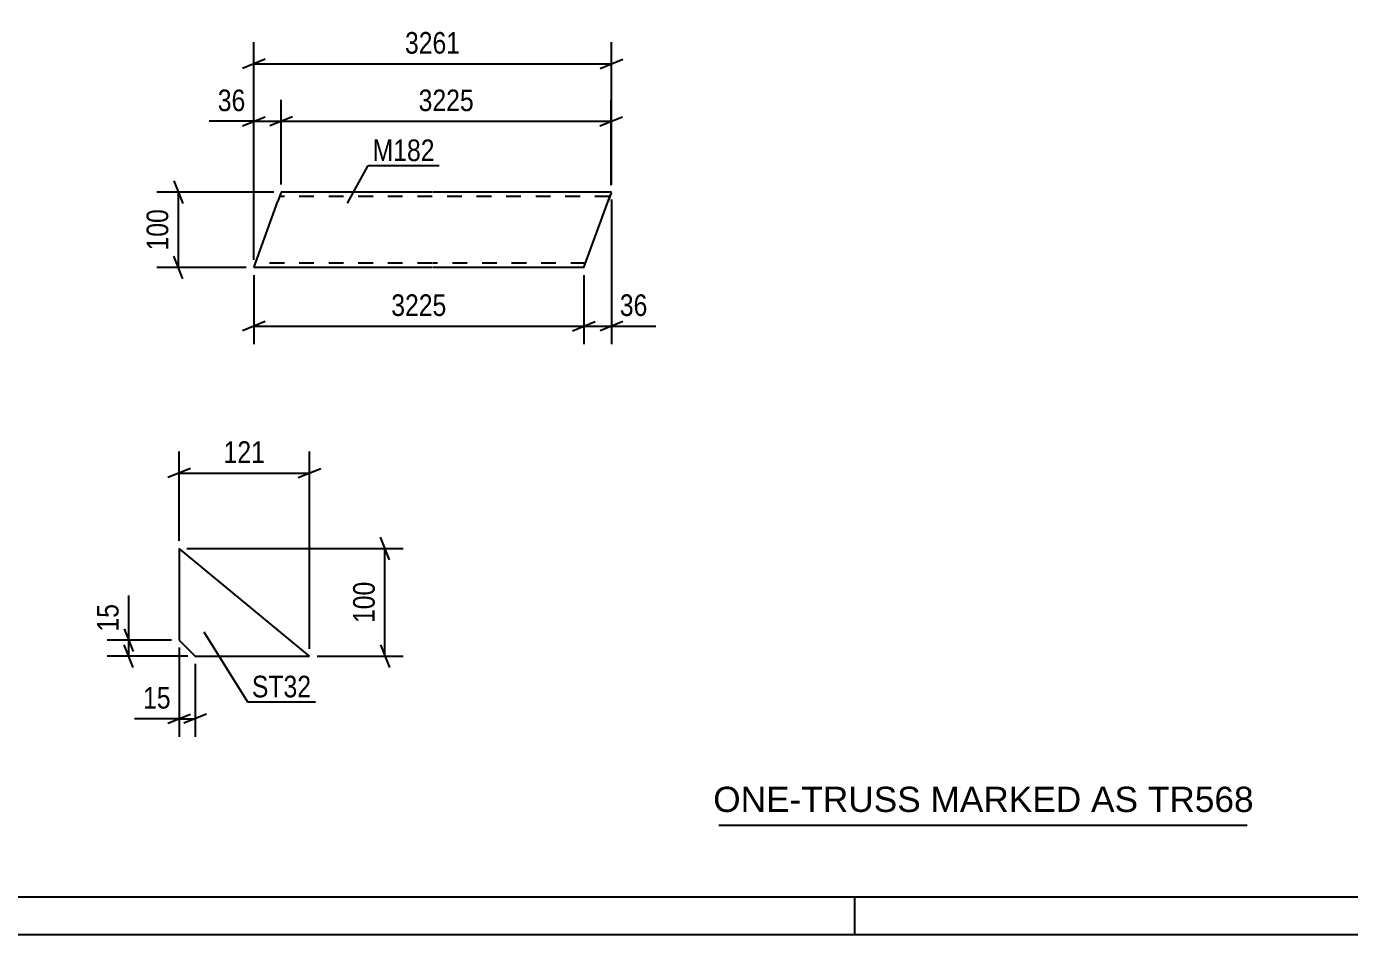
# Model space of a CAD drawing. Header units: millimetres. Extents: x 0 to 841, y 0 to 594.
# Drawn here: x 311.2 to 486.6, y 0 to 120.4 of the extents above; entities that cross this region are included whole.
import ezdxf

# ---------------------------------------------------------------- set-up
doc = ezdxf.new("R2010")
doc.units = ezdxf.units.MM
doc.linetypes.add('DXK_LINE_DOT2', pattern=[3.9198, 1.9599, -1.9599])
doc.styles.add('Arial', font='ARIAL.TTF', dxfattribs={"height": 0.2})
doc.styles.add('Arial Narrow', font='ARIALN.TTF', dxfattribs={"height": 0.2})

# ---------------------------------------------------------------- blocks, each defined once
blk = doc.blocks.new('Unknown-318894736-1133')
at = {"color": 5, "linetype": 'Continuous'}
for p, q in [((5, 5), (836, 5)), ((421, 0), (421, 5)), ((0, 0), (841, 0))]:
    blk.add_line(p, q, dxfattribs=at)
blk = doc.blocks.new('Part-318894736-1902 - 1886')
at = {"color": 2, "linetype": 'Continuous'}
for p, q in [((331.46, 51.17), (331.46, 39.03)), ((348.73, 36.89), (331.46, 51.17)), ((331.46, 39.03), (333.6, 36.89)), ((333.6, 36.89), (348.73, 36.89))]:
    blk.add_line(p, q, dxfattribs=at)
blk = doc.blocks.new('Part-318894736-5711 - 5705')
at = {"color": 2, "linetype": 'Continuous'}
for p, q in [((345, 98.41), (344.56, 97.21)), ((365, 98.41), (345, 98.41)), ((388.74, 98.41), (365.1, 98.41)), ((388.71, 98.32), (388.3, 97.21)), ((388.71, 98.32), (388.74, 98.41)), ((341.39, 88.51), (344.56, 97.21)), ((385.1, 88.41), (388.3, 97.21)), ((341.36, 88.41), (341.39, 88.51)), ((365, 88.41), (341.36, 88.41)), ((385.1, 88.41), (365.1, 88.41))]:
    blk.add_line(p, q, dxfattribs=at)
at = {"color": 7, "linetype": 'DXK_LINE_DOT2'}
for p, q in [((365, 97.81), (344.78, 97.81)), ((388.52, 97.81), (365.1, 97.81)), ((388.3, 97.21), (388.61, 98.06)), ((341.58, 89.01), (341.59, 89.06)), ((365, 89.01), (341.58, 89.01)), ((385.32, 89.01), (365.1, 89.01)), ((385.32, 89.01), (385.33, 89.06))]:
    blk.add_line(p, q, dxfattribs=at)
blk = doc.blocks.new('StraightDimension-318894736-1938 - 1886')
at = {"color": 7, "linetype": 'Continuous'}
for p, q in [((331.46, 38.03), (331.46, 26.2)), ((333.6, 35.89), (333.6, 26.2)), ((329.96, 28), (332.96, 29.2)), ((331.46, 28.6), (333.6, 28.6)), ((335.1, 29.2), (332.1, 28))]:
    blk.add_line(p, q, dxfattribs=at)
at = {"color": 0}
blk.add_wipeout([(330.93, 29.35), (330.93, 33.55), (326.08, 33.55), (326.08, 29.35)], dxfattribs=at)
at = {"color": 7, "linetype": 'Continuous'}
blk.add_line((331.46, 28.6), (325.55, 28.6), dxfattribs=at)
blk.add_line((331.46, 28.6), (325.55, 28.6), dxfattribs=at)
at = {"color": 3, "style": 'Arial Narrow'}
blk.add_text('15', height=2.863, dxfattribs=at).set_placement((326.68, 29.95))
blk = doc.blocks.new('StraightDimension-318894736-1928 - 1886')
at = {"color": 7, "linetype": 'Continuous'}
for p, q in [((331.46, 52.17), (331.46, 64.02)), ((348.73, 37.89), (348.73, 64.02)), ((332.96, 61.77), (329.96, 60.57)), ((347.23, 60.57), (350.23, 61.77)), ((331.46, 61.17), (348.73, 61.17))]:
    blk.add_line(p, q, dxfattribs=at)
at = {"color": 0}
blk.add_wipeout([(343.43, 61.92), (343.43, 66.12), (336.75, 66.12), (336.75, 61.92)], dxfattribs=at)
at = {"color": 3, "style": 'Arial Narrow'}
blk.add_text('121', height=2.863, dxfattribs=at).set_placement((337.35, 62.52))
blk = doc.blocks.new('StraightDimension-318894736-1904 - 1886')
at = {"color": 7, "linetype": 'Continuous'}
for p, q in [((359.33, 49.67), (358.13, 52.67)), ((332.46, 51.17), (361.13, 51.17)), ((358.73, 36.89), (358.73, 51.17)), ((349.73, 36.89), (361.13, 36.89)), ((358.13, 38.39), (359.33, 35.39))]:
    blk.add_line(p, q, dxfattribs=at)
at = {"color": 0}
blk.add_wipeout([(357.98, 47.37), (353.78, 47.37), (353.78, 40.69), (357.98, 40.69)], dxfattribs=at)
at = {"color": 3, "style": 'Arial Narrow'}
blk.add_text('100', height=2.863, rotation=90.0002, dxfattribs=at).set_placement((357.38, 41.29))
blk = doc.blocks.new('StraightDimension-318894736-1916 - 1886')
at = {"color": 7, "linetype": 'Continuous'}
for p, q in [((324.18, 40.53), (325.38, 37.53)), ((330.46, 39.03), (321.93, 39.03)), ((324.78, 36.89), (324.78, 39.03)), ((332.6, 36.89), (321.93, 36.89)), ((325.38, 35.39), (324.18, 38.39))]:
    blk.add_line(p, q, dxfattribs=at)
at = {"color": 0}
blk.add_wipeout([(324.03, 44.41), (319.83, 44.41), (319.83, 39.56), (324.03, 39.56)], dxfattribs=at)
at = {"color": 7, "linetype": 'Continuous'}
blk.add_line((324.78, 39.03), (324.78, 44.94), dxfattribs=at)
blk.add_line((324.78, 39.03), (324.78, 44.94), dxfattribs=at)
at = {"color": 3, "style": 'Arial Narrow'}
blk.add_text('15', height=2.863, rotation=90.0002, dxfattribs=at).set_placement((323.43, 40.16))
blk = doc.blocks.new('StraightDimension-318894736-15670 - 5705')
at = {"color": 7, "linetype": 'Continuous'}
for p, q in [((341.36, 87.41), (341.36, 78.24)), ((385.1, 87.41), (385.1, 78.24)), ((342.86, 81.24), (339.86, 80.04)), ((383.6, 80.04), (386.6, 81.24)), ((341.36, 80.64), (385.1, 80.64))]:
    blk.add_line(p, q, dxfattribs=at)
at = {"color": 0}
blk.add_wipeout([(367.49, 81.39), (367.49, 85.59), (358.97, 85.59), (358.97, 81.39)], dxfattribs=at)
at = {"color": 3, "style": 'Arial Narrow'}
blk.add_text('3225', height=2.863, dxfattribs=at).set_placement((359.57, 81.99))
blk = doc.blocks.new('StraightDimension-318894736-15658 - 5705')
at = {"color": 7, "linetype": 'Continuous'}
for p, q in [((341.36, 89.41), (341.36, 118.26)), ((388.74, 99.41), (388.74, 118.26)), ((342.86, 116.01), (339.86, 114.81)), ((387.24, 114.81), (390.24, 116.01)), ((341.36, 115.41), (388.74, 115.41))]:
    blk.add_line(p, q, dxfattribs=at)
at = {"color": 0}
blk.add_wipeout([(369.31, 116.16), (369.31, 120.36), (360.79, 120.36), (360.79, 116.16)], dxfattribs=at)
at = {"color": 3, "style": 'Arial Narrow'}
blk.add_text('3261', height=2.863, dxfattribs=at).set_placement((361.39, 116.76))
blk = doc.blocks.new('StraightDimension-318894736-15626 - 5705')
at = {"color": 7, "linetype": 'Continuous'}
for p, q in [((341.36, 89.41), (341.36, 110.64)), ((345, 99.41), (345, 110.64)), ((339.86, 107.19), (342.86, 108.39)), ((341.36, 107.79), (345, 107.79)), ((346.5, 108.39), (343.5, 107.19))]:
    blk.add_line(p, q, dxfattribs=at)
at = {"color": 0}
blk.add_wipeout([(340.83, 108.54), (340.83, 112.74), (335.98, 112.74), (335.98, 108.54)], dxfattribs=at)
at = {"color": 7, "linetype": 'Continuous'}
blk.add_line((341.36, 107.79), (335.45, 107.79), dxfattribs=at)
blk.add_line((341.36, 107.79), (335.45, 107.79), dxfattribs=at)
at = {"color": 3, "style": 'Arial Narrow'}
blk.add_text('36', height=2.863, dxfattribs=at).set_placement((336.58, 109.14))
blk = doc.blocks.new('StraightDimension-318894736-15625 - 5705')
at = {"color": 7, "linetype": 'Continuous'}
for p, q in [((345, 99.41), (345, 110.64)), ((388.71, 99.32), (388.71, 110.64)), ((346.5, 108.39), (343.5, 107.19)), ((345, 107.79), (388.71, 107.79)), ((387.21, 107.19), (390.21, 108.39))]:
    blk.add_line(p, q, dxfattribs=at)
at = {"color": 0}
blk.add_wipeout([(371.11, 108.54), (371.11, 112.74), (362.6, 112.74), (362.6, 108.54)], dxfattribs=at)
at = {"color": 3, "style": 'Arial Narrow'}
blk.add_text('3225', height=2.863, dxfattribs=at).set_placement((363.2, 109.14))
blk = doc.blocks.new('StraightDimension-318894736-15669 - 5705')
at = {"color": 7, "linetype": 'Continuous'}
for p, q in [((388.74, 97.41), (388.74, 78.24)), ((385.1, 87.41), (385.1, 78.24)), ((383.6, 80.04), (386.6, 81.24)), ((390.24, 81.24), (387.24, 80.04)), ((385.1, 80.64), (388.74, 80.64))]:
    blk.add_line(p, q, dxfattribs=at)
at = {"color": 0}
blk.add_wipeout([(394.12, 81.39), (394.12, 85.59), (389.26, 85.59), (389.26, 81.39)], dxfattribs=at)
at = {"color": 7, "linetype": 'Continuous'}
blk.add_line((388.74, 80.64), (394.64, 80.64), dxfattribs=at)
blk.add_line((388.74, 80.64), (394.64, 80.64), dxfattribs=at)
at = {"color": 3, "style": 'Arial Narrow'}
blk.add_text('36', height=2.863, dxfattribs=at).set_placement((389.86, 81.99))
blk = doc.blocks.new('StraightDimension-318894736-15696 - 5705')
at = {"color": 7, "linetype": 'Continuous'}
for p, q in [((344, 98.41), (328.51, 98.41)), ((330.76, 99.91), (331.96, 96.91)), ((331.36, 88.41), (331.36, 98.41)), ((331.96, 86.91), (330.76, 89.91)), ((340.36, 88.41), (328.51, 88.41))]:
    blk.add_line(p, q, dxfattribs=at)
at = {"color": 0}
blk.add_wipeout([(330.61, 96.76), (326.41, 96.76), (326.41, 90.07), (330.61, 90.07)], dxfattribs=at)
at = {"color": 3, "style": 'Arial Narrow'}
blk.add_text('100', height=2.863, rotation=90.0002, dxfattribs=at).set_placement((330.01, 90.67))
blk = doc.blocks.new('Unknown-318894736-16001')
at = {"color": 7, "linetype": 'Continuous'}
blk.add_line((403, 14.5), (473, 14.5), dxfattribs=at)
at = {"color": 7, "style": 'Arial'}
blk.add_text('ONE-TRUSS MARKED AS TR568', height=3.3428, dxfattribs=at).set_placement((402.24, 16.25))
blk = doc.blocks.new('Mark-318894736-1898 - 1886')
at = {"color": 0}
blk.add_wipeout([(348.95, 31.44), (348.95, 34.44), (341.1, 34.44), (341.1, 31.44)], dxfattribs=at)
blk.add_wipeout([(348.95, 31.44), (348.95, 34.44), (341.1, 34.44), (341.1, 31.44)], dxfattribs=at)
at = {"color": 30, "linetype": 'Continuous'}
for p, q in [((334.73, 40.12), (340.5, 30.84)), ((340.5, 30.84), (349.55, 30.84))]:
    blk.add_line(p, q, dxfattribs=at)
at = {"color": 3, "style": 'Arial Narrow'}
blk.add_text('ST32', height=2.863, dxfattribs=at).set_placement((341.1, 31.44))
blk = doc.blocks.new('Mark-318894736-5707 - 5705')
at = {"color": 0}
blk.add_wipeout([(365.32, 102.52), (365.32, 105.52), (357.1, 105.52), (357.1, 102.52)], dxfattribs=at)
blk.add_wipeout([(365.32, 102.52), (365.32, 105.52), (357.1, 105.52), (357.1, 102.52)], dxfattribs=at)
at = {"color": 30, "linetype": 'Continuous'}
for p, q in [((353.76, 96.92), (356.5, 101.92)), ((356.5, 101.92), (365.92, 101.92))]:
    blk.add_line(p, q, dxfattribs=at)
at = {"color": 3, "style": 'Arial Narrow'}
blk.add_text('M182', height=2.863, dxfattribs=at).set_placement((357.1, 102.52))

msp = doc.modelspace()

# ---------------------------------------------------------------- block references
for name in ['Unknown-318894736-1133', 'Part-318894736-5711 - 5705', 'Part-318894736-1902 - 1886', 'Unknown-318894736-16001']:
    msp.add_blockref(name, (0, 0))

# ---------------------------------------------------------------- next in the draw order: block references
for name in ['StraightDimension-318894736-15658 - 5705', 'StraightDimension-318894736-15670 - 5705', 'StraightDimension-318894736-1938 - 1886']:
    msp.add_blockref(name, (0, 0))

# ---------------------------------------------------------------- next in the draw order: block references
for name in ['StraightDimension-318894736-15626 - 5705', 'StraightDimension-318894736-15669 - 5705', 'StraightDimension-318894736-1928 - 1886']:
    msp.add_blockref(name, (0, 0))

# ---------------------------------------------------------------- next in the draw order: block references
for name in ['StraightDimension-318894736-15625 - 5705', 'StraightDimension-318894736-1904 - 1886']:
    msp.add_blockref(name, (0, 0))

# ---------------------------------------------------------------- next in the draw order: block references
for name in ['Mark-318894736-5707 - 5705', 'StraightDimension-318894736-15696 - 5705', 'StraightDimension-318894736-1916 - 1886', 'Mark-318894736-1898 - 1886']:
    msp.add_blockref(name, (0, 0))

doc.saveas('drawing.dxf')
